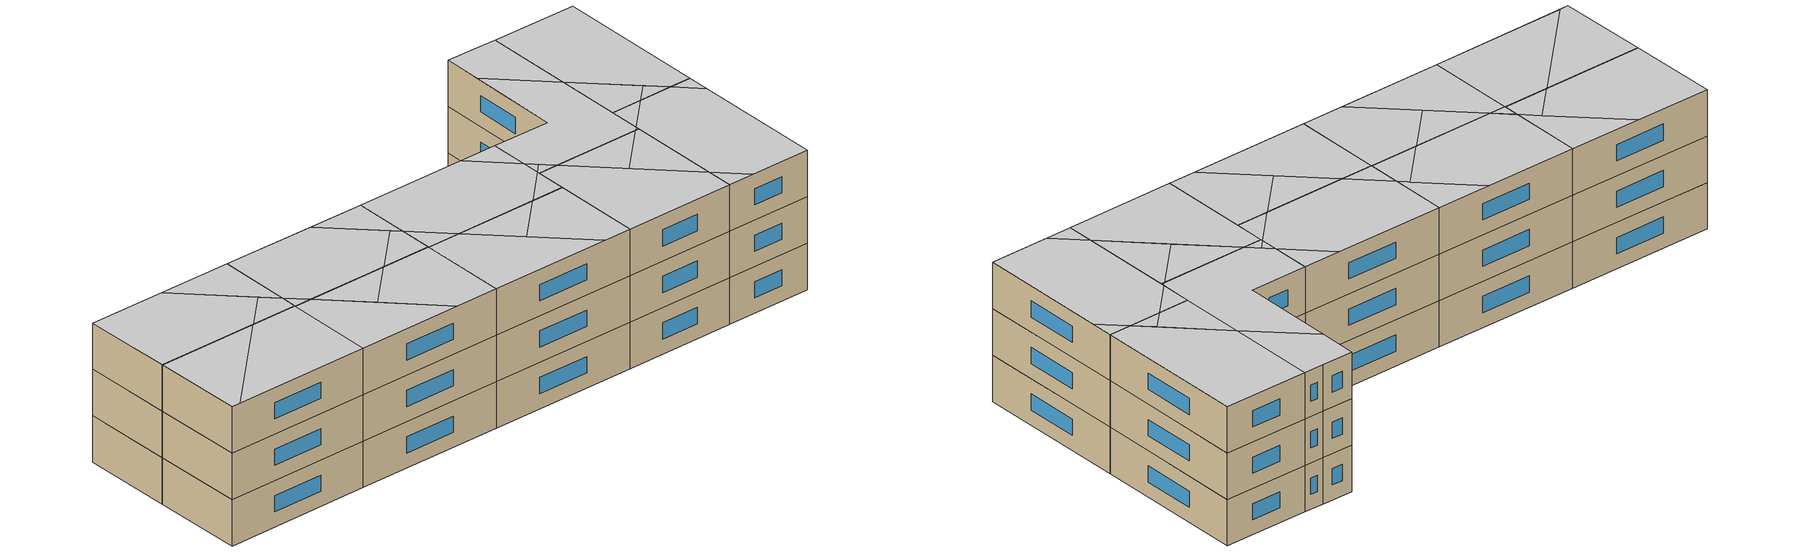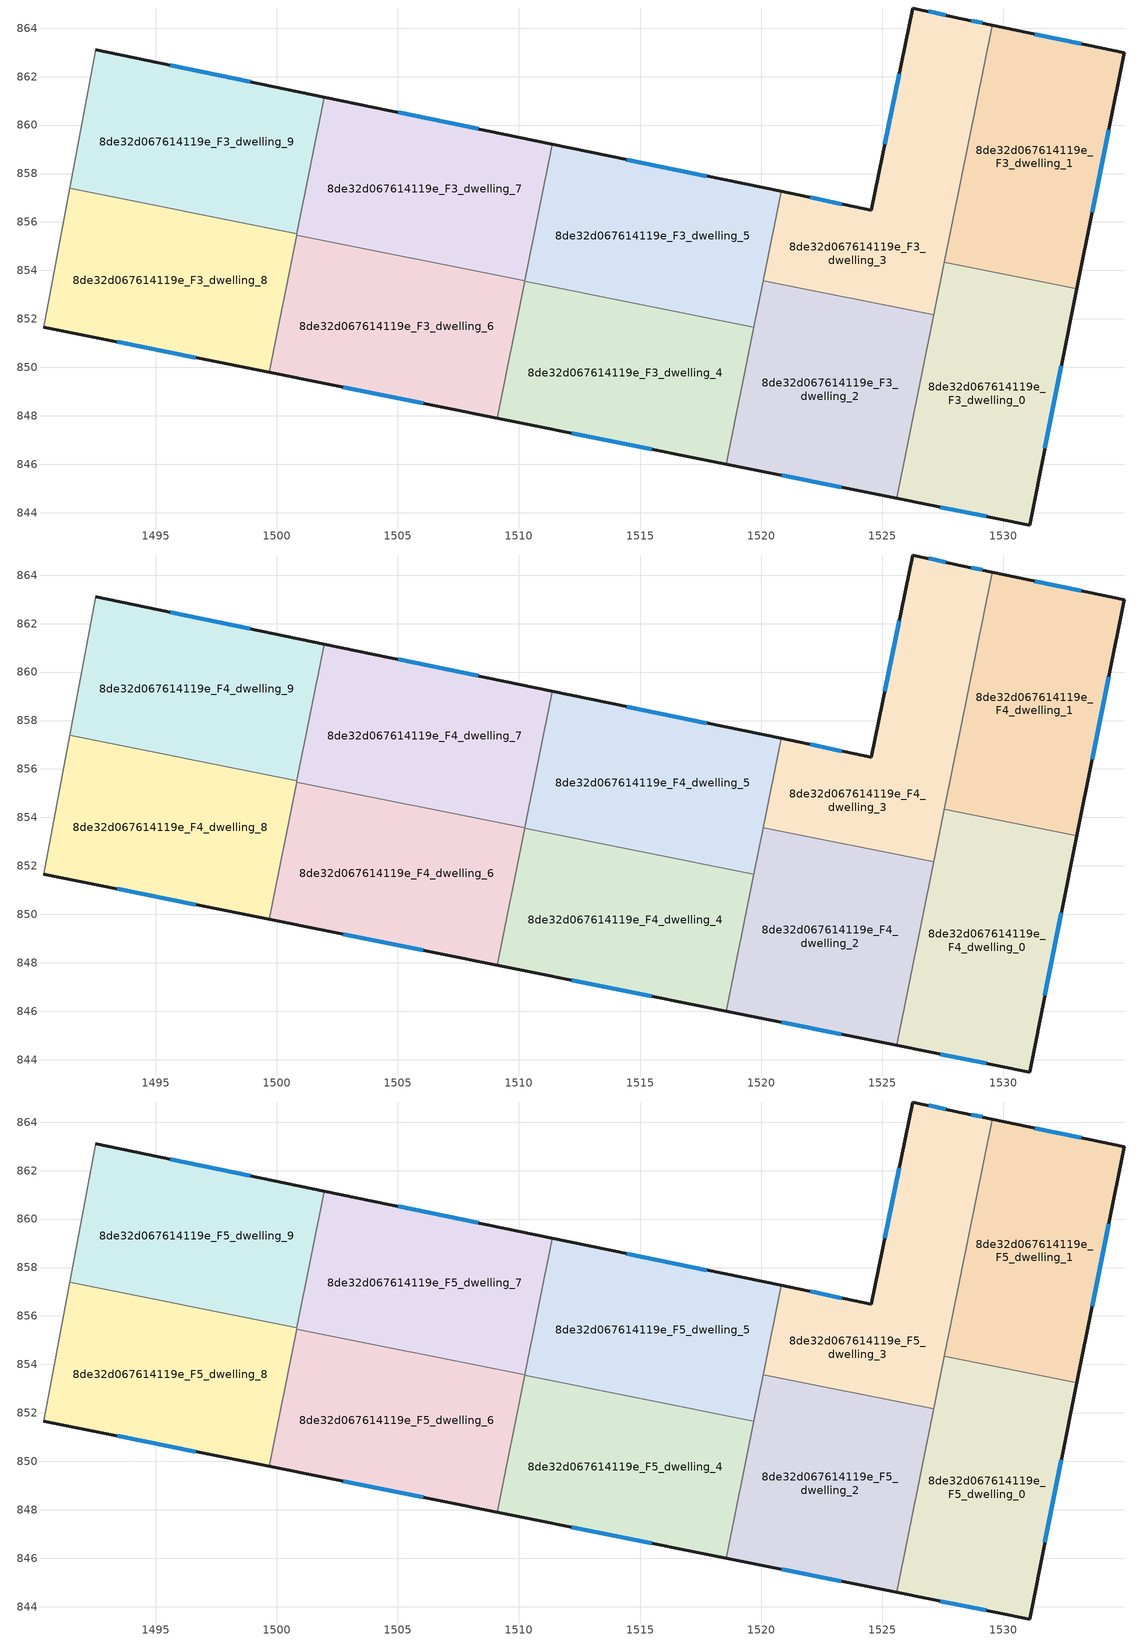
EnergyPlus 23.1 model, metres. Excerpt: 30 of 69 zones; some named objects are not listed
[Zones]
8de32d067614119e_F3_dwelling_0
 floor to 8de32d067614119e_F2_dwelling_0 (EU_floor_Construction): 1533.03,853.24 1531.07,843.49 1525.6,844.59 1527.56,854.34 z9
 wall outside (EU_wall_Construction): 1525.6,844.59 1531.07,843.49 1533.03,853.24 z9:12
 wall to 8de32d067614119e_F3_dwelling_1 (EU_wall_Construction): 1533.03,853.24 1527.56,854.34 z9:12
 wall to 8de32d067614119e_F3_dwelling_2 (EU_wall_Construction): 1527.12,852.16 1525.6,844.59 z9:12
 wall to 8de32d067614119e_F3_dwelling_3 (EU_wall_Construction): 1527.56,854.34 1527.12,852.16 z9:12
 window (EU_Window_Construction): 1531.71,846.66 1532.39,850.07 / 1527.38,844.23 1529.3,843.85 z9.98:11.02
8de32d067614119e_F3_dwelling_1
 floor to 8de32d067614119e_F2_dwelling_1 (EU_floor_Construction): 1534.97,862.98 1533.03,853.24 1527.56,854.34 1529.53,864.13 z9
 wall outside (EU_wall_Construction): 1533.03,853.24 1534.97,862.98 1529.53,864.13 z9:12
 wall to 8de32d067614119e_F3_dwelling_3 (EU_wall_Construction): 1529.53,864.13 1527.56,854.34 z9:12
 window (EU_Window_Construction): 1533.2,863.35 1531.3,863.75 / 1533.66,856.41 1534.34,859.81 z9.98:11.02
8de32d067614119e_F3_dwelling_2
 floor to 8de32d067614119e_F2_dwelling_2 (EU_floor_Construction): 1527.12,852.16 1525.6,844.59 1518.56,846.01 1520.08,853.58 z9
 wall outside (EU_wall_Construction): 1518.56,846.01 1525.6,844.59 z9:12
 wall to 8de32d067614119e_F3_dwelling_3 (EU_wall_Construction): 1527.12,852.16 1520.08,853.58 z9:12
 wall to 8de32d067614119e_F3_dwelling_4 (EU_wall_Construction): 1519.69,851.65 1518.56,846.01 z9:12
 wall to 8de32d067614119e_F3_dwelling_5 (EU_wall_Construction): 1520.08,853.58 1519.69,851.65 z9:12
 window (EU_Window_Construction): 1520.85,845.55 1523.31,845.05 z9.98:11.02
8de32d067614119e_F3_dwelling_3
 floor to 8de32d067614119e_F2_dwelling_3 (EU_floor_Construction): 1529.53,864.13 1527.12,852.16 1520.08,853.58 1520.82,857.26 1524.54,856.49 1526.26,864.83 1528.27,864.39 z9
 wall outside (EU_wall_Construction): 1529.53,864.13 1528.27,864.39 1526.26,864.83 1524.54,856.49 1520.82,857.26 z9:12
 wall to 8de32d067614119e_F3_dwelling_5 (EU_wall_Construction): 1520.82,857.26 1520.08,853.58 z9:12
 window (EU_Window_Construction): 1523.33,856.74 1522.03,857.01 / 1525.7,862.12 1525.09,859.2 / 1527.61,864.54 1526.91,864.69 / 1529.12,864.21 1528.68,864.31 z9.98:11.02
8de32d067614119e_F3_dwelling_4
 floor to 8de32d067614119e_F2_dwelling_4 (EU_floor_Construction): 1519.69,851.65 1518.56,846.01 1509.1,847.91 1510.23,853.55 z9
 wall outside (EU_wall_Construction): 1509.1,847.91 1518.56,846.01 z9:12
 wall to 8de32d067614119e_F3_dwelling_5 (EU_wall_Construction): 1519.69,851.65 1510.23,853.55 z9:12
 wall to 8de32d067614119e_F3_dwelling_6 (EU_wall_Construction): 1510.23,853.55 1509.1,847.91 z9:12
 window (EU_Window_Construction): 1512.18,847.29 1515.48,846.62 z9.98:11.02
8de32d067614119e_F3_dwelling_5
 floor to 8de32d067614119e_F2_dwelling_5 (EU_floor_Construction): 1520.82,857.26 1519.69,851.65 1510.23,853.55 1511.37,859.21 z9
 wall outside (EU_wall_Construction): 1520.82,857.26 1511.37,859.21 z9:12
 wall to 8de32d067614119e_F3_dwelling_7 (EU_wall_Construction): 1511.37,859.21 1510.24,853.57 z9:12
 wall to 8de32d067614119e_F3_dwelling_6 (EU_wall_Construction): 1510.24,853.57 1510.23,853.55 z9:12
 window (EU_Window_Construction): 1517.75,857.89 1514.44,858.58 z9.98:11.02
8de32d067614119e_F3_dwelling_6
 floor to 8de32d067614119e_F2_dwelling_6 (EU_floor_Construction): 1510.24,853.57 1509.1,847.91 1499.69,849.8 1500.83,855.46 z9
 wall outside (EU_wall_Construction): 1499.69,849.8 1509.1,847.91 z9:12
 wall to 8de32d067614119e_F3_dwelling_7 (EU_wall_Construction): 1510.24,853.57 1500.83,855.46 z9:12
 wall to 8de32d067614119e_F3_dwelling_8 (EU_wall_Construction): 1500.83,855.46 1499.69,849.8 z9:12
 window (EU_Window_Construction): 1502.75,849.18 1506.04,848.52 z9.98:11.02
8de32d067614119e_F3_dwelling_7
 floor to 8de32d067614119e_F2_dwelling_7 (EU_floor_Construction): 1511.37,859.21 1510.24,853.57 1500.83,855.46 1501.97,861.15 z9
 wall outside (EU_wall_Construction): 1511.37,859.21 1501.97,861.15 z9:12
 wall to 8de32d067614119e_F3_dwelling_9 (EU_wall_Construction): 1501.97,861.15 1500.84,855.51 z9:12
 wall to 8de32d067614119e_F3_dwelling_8 (EU_wall_Construction): 1500.84,855.51 1500.83,855.46 z9:12
 window (EU_Window_Construction): 1508.31,859.84 1505.03,860.52 z9.98:11.02
8de32d067614119e_F3_dwelling_8
 floor to 8de32d067614119e_F2_dwelling_8 (EU_floor_Construction): 1500.84,855.51 1499.69,849.8 1490.4,851.66 1491.47,857.39 z9
 wall outside (EU_wall_Construction): 1490.4,851.66 1499.69,849.8 z9:12
 wall adiabatic (EU_wall_Construction): 1491.47,857.39 1490.4,851.66 z9:12
 wall to 8de32d067614119e_F3_dwelling_9 (EU_wall_Construction): 1500.84,855.51 1491.47,857.39 z9:12
 window (EU_Window_Construction): 1493.42,851.06 1496.67,850.4 z9.98:11.02
8de32d067614119e_F3_dwelling_9
 floor to 8de32d067614119e_F2_dwelling_9 (EU_floor_Construction): 1501.97,861.15 1500.84,855.51 1491.47,857.39 1492.54,863.1 z9
 wall outside (EU_wall_Construction): 1501.97,861.15 1492.54,863.1 z9:12
 wall adiabatic (EU_wall_Construction): 1492.54,863.1 1491.47,857.39 z9:12
 window (EU_Window_Construction): 1498.9,861.79 1495.6,862.47 z9.98:11.02
8de32d067614119e_F4_dwelling_0
 floor to 8de32d067614119e_F3_dwelling_0 (EU_floor_Construction): 1533.03,853.24 1531.07,843.49 1525.6,844.59 1527.56,854.34 z12
 wall outside (EU_wall_Construction): 1525.6,844.59 1531.07,843.49 1533.03,853.24 z12:15
 wall to 8de32d067614119e_F4_dwelling_1 (EU_wall_Construction): 1533.03,853.24 1527.56,854.34 z12:15
 wall to 8de32d067614119e_F4_dwelling_2 (EU_wall_Construction): 1527.12,852.16 1525.6,844.59 z12:15
 wall to 8de32d067614119e_F4_dwelling_3 (EU_wall_Construction): 1527.56,854.34 1527.12,852.16 z12:15
 window (EU_Window_Construction): 1531.71,846.66 1532.39,850.07 / 1527.38,844.23 1529.3,843.85 z12.98:14.02
8de32d067614119e_F4_dwelling_1
 floor to 8de32d067614119e_F3_dwelling_1 (EU_floor_Construction): 1534.97,862.98 1533.03,853.24 1527.56,854.34 1529.53,864.13 z12
 wall outside (EU_wall_Construction): 1533.03,853.24 1534.97,862.98 1529.53,864.13 z12:15
 wall to 8de32d067614119e_F4_dwelling_3 (EU_wall_Construction): 1529.53,864.13 1527.56,854.34 z12:15
 window (EU_Window_Construction): 1533.2,863.35 1531.3,863.75 / 1533.66,856.41 1534.34,859.81 z12.98:14.02
8de32d067614119e_F4_dwelling_2
 floor to 8de32d067614119e_F3_dwelling_2 (EU_floor_Construction): 1527.12,852.16 1525.6,844.59 1518.56,846.01 1520.08,853.58 z12
 wall outside (EU_wall_Construction): 1518.56,846.01 1525.6,844.59 z12:15
 wall to 8de32d067614119e_F4_dwelling_3 (EU_wall_Construction): 1527.12,852.16 1520.08,853.58 z12:15
 wall to 8de32d067614119e_F4_dwelling_4 (EU_wall_Construction): 1519.69,851.65 1518.56,846.01 z12:15
 wall to 8de32d067614119e_F4_dwelling_5 (EU_wall_Construction): 1520.08,853.58 1519.69,851.65 z12:15
 window (EU_Window_Construction): 1520.85,845.55 1523.31,845.05 z12.98:14.02
8de32d067614119e_F4_dwelling_3
 floor to 8de32d067614119e_F3_dwelling_3 (EU_floor_Construction): 1529.53,864.13 1527.12,852.16 1520.08,853.58 1520.82,857.26 1524.54,856.49 1526.26,864.83 1528.27,864.39 z12
 wall outside (EU_wall_Construction): 1529.53,864.13 1528.27,864.39 1526.26,864.83 1524.54,856.49 1520.82,857.26 z12:15
 wall to 8de32d067614119e_F4_dwelling_5 (EU_wall_Construction): 1520.82,857.26 1520.08,853.58 z12:15
 window (EU_Window_Construction): 1523.33,856.74 1522.03,857.01 / 1525.7,862.12 1525.09,859.2 / 1527.61,864.54 1526.91,864.69 / 1529.12,864.21 1528.68,864.31 z12.98:14.02
8de32d067614119e_F4_dwelling_4
 floor to 8de32d067614119e_F3_dwelling_4 (EU_floor_Construction): 1519.69,851.65 1518.56,846.01 1509.1,847.91 1510.23,853.55 z12
 wall outside (EU_wall_Construction): 1509.1,847.91 1518.56,846.01 z12:15
 wall to 8de32d067614119e_F4_dwelling_5 (EU_wall_Construction): 1519.69,851.65 1510.23,853.55 z12:15
 wall to 8de32d067614119e_F4_dwelling_6 (EU_wall_Construction): 1510.23,853.55 1509.1,847.91 z12:15
 window (EU_Window_Construction): 1512.18,847.29 1515.48,846.62 z12.98:14.02
8de32d067614119e_F4_dwelling_5
 floor to 8de32d067614119e_F3_dwelling_5 (EU_floor_Construction): 1520.82,857.26 1519.69,851.65 1510.23,853.55 1511.37,859.21 z12
 wall outside (EU_wall_Construction): 1520.82,857.26 1511.37,859.21 z12:15
 wall to 8de32d067614119e_F4_dwelling_7 (EU_wall_Construction): 1511.37,859.21 1510.24,853.57 z12:15
 wall to 8de32d067614119e_F4_dwelling_6 (EU_wall_Construction): 1510.24,853.57 1510.23,853.55 z12:15
 window (EU_Window_Construction): 1517.75,857.89 1514.44,858.58 z12.98:14.02
8de32d067614119e_F4_dwelling_6
 floor to 8de32d067614119e_F3_dwelling_6 (EU_floor_Construction): 1510.24,853.57 1509.1,847.91 1499.69,849.8 1500.83,855.46 z12
 wall outside (EU_wall_Construction): 1499.69,849.8 1509.1,847.91 z12:15
 wall to 8de32d067614119e_F4_dwelling_7 (EU_wall_Construction): 1510.24,853.57 1500.83,855.46 z12:15
 wall to 8de32d067614119e_F4_dwelling_8 (EU_wall_Construction): 1500.83,855.46 1499.69,849.8 z12:15
 window (EU_Window_Construction): 1502.75,849.18 1506.04,848.52 z12.98:14.02
8de32d067614119e_F4_dwelling_7
 floor to 8de32d067614119e_F3_dwelling_7 (EU_floor_Construction): 1511.37,859.21 1510.24,853.57 1500.83,855.46 1501.97,861.15 z12
 wall outside (EU_wall_Construction): 1511.37,859.21 1501.97,861.15 z12:15
 wall to 8de32d067614119e_F4_dwelling_9 (EU_wall_Construction): 1501.97,861.15 1500.84,855.51 z12:15
 wall to 8de32d067614119e_F4_dwelling_8 (EU_wall_Construction): 1500.84,855.51 1500.83,855.46 z12:15
 window (EU_Window_Construction): 1508.31,859.84 1505.03,860.52 z12.98:14.02
8de32d067614119e_F4_dwelling_8
 floor to 8de32d067614119e_F3_dwelling_8 (EU_floor_Construction): 1500.84,855.51 1499.69,849.8 1490.4,851.66 1491.47,857.39 z12
 wall outside (EU_wall_Construction): 1490.4,851.66 1499.69,849.8 z12:15
 wall adiabatic (EU_wall_Construction): 1491.47,857.39 1490.4,851.66 z12:15
 wall to 8de32d067614119e_F4_dwelling_9 (EU_wall_Construction): 1500.84,855.51 1491.47,857.39 z12:15
 window (EU_Window_Construction): 1493.42,851.06 1496.67,850.4 z12.98:14.02
8de32d067614119e_F4_dwelling_9
 floor to 8de32d067614119e_F3_dwelling_9 (EU_floor_Construction): 1501.97,861.15 1500.84,855.51 1491.47,857.39 1492.54,863.1 z12
 wall outside (EU_wall_Construction): 1501.97,861.15 1492.54,863.1 z12:15
 wall adiabatic (EU_wall_Construction): 1492.54,863.1 1491.47,857.39 z12:15
 window (EU_Window_Construction): 1498.9,861.79 1495.6,862.47 z12.98:14.02
8de32d067614119e_F5_dwelling_0
 floor to 8de32d067614119e_F4_dwelling_0 (EU_floor_Construction): 1533.03,853.24 1531.07,843.49 1525.6,844.59 1527.56,854.34 z15
 wall outside (EU_wall_Construction): 1525.6,844.59 1531.07,843.49 1533.03,853.24 z15:18
 wall to 8de32d067614119e_F5_dwelling_1 (EU_wall_Construction): 1533.03,853.24 1527.56,854.34 z15:18
 wall to 8de32d067614119e_F5_dwelling_2 (EU_wall_Construction): 1527.12,852.16 1525.6,844.59 z15:18
 wall to 8de32d067614119e_F5_dwelling_3 (EU_wall_Construction): 1527.56,854.34 1527.12,852.16 z15:18
 window (EU_Window_Construction): 1531.71,846.66 1532.39,850.07 / 1527.38,844.23 1529.3,843.85 z15.98:17.02
 ceiling to 8de32d067614119e_F6_dwelling_7 (EU_floor_Construction): 1531.07,843.49 1532.74,851.82 1531.62,853.52 1529.55,853.94 1527.16,852.37 1525.94,846.29 1527.28,844.25 z18
 ceiling to 8de32d067614119e_F6_dwelling_8 (EU_floor_Construction): 1532.74,851.82 1533.03,853.24 1531.62,853.52 z18
 ceiling to 8de32d067614119e_F6_dwelling_6 (EU_floor_Construction): 1529.55,853.94 1527.56,854.34 1527.16,852.37 z18
 ceiling to 8de32d067614119e_F6_dwelling_5 (EU_floor_Construction): 1527.28,844.25 1525.94,846.29 1525.6,844.59 z18
8de32d067614119e_F5_dwelling_1
 floor to 8de32d067614119e_F4_dwelling_1 (EU_floor_Construction): 1534.97,862.98 1533.03,853.24 1527.56,854.34 1529.53,864.13 z15
 wall outside (EU_wall_Construction): 1533.03,853.24 1534.97,862.98 1529.53,864.13 z15:18
 wall to 8de32d067614119e_F5_dwelling_3 (EU_wall_Construction): 1529.53,864.13 1527.56,854.34 z15:18
 window (EU_Window_Construction): 1533.2,863.35 1531.3,863.75 / 1533.66,856.41 1534.34,859.81 z15.98:17.02
 ceiling to 8de32d067614119e_F6_dwelling_8 (EU_floor_Construction): 1533.03,853.24 1534.97,862.98 1529.53,864.13 1528.39,858.45 1531.62,853.52 z18
 ceiling to 8de32d067614119e_F6_dwelling_7 (EU_floor_Construction): 1531.62,853.52 1530.81,854.77 1529.55,853.94 z18
 ceiling to 8de32d067614119e_F6_dwelling_6 (EU_floor_Construction): 1530.81,854.77 1528.39,858.45 1527.56,854.34 1529.55,853.94 z18
8de32d067614119e_F5_dwelling_2
 floor to 8de32d067614119e_F4_dwelling_2 (EU_floor_Construction): 1527.12,852.16 1525.6,844.59 1518.56,846.01 1520.08,853.58 z15
 wall outside (EU_wall_Construction): 1518.56,846.01 1525.6,844.59 z15:18
 wall to 8de32d067614119e_F5_dwelling_3 (EU_wall_Construction): 1527.12,852.16 1520.08,853.58 z15:18
 wall to 8de32d067614119e_F5_dwelling_4 (EU_wall_Construction): 1519.69,851.65 1518.56,846.01 z15:18
 wall to 8de32d067614119e_F5_dwelling_5 (EU_wall_Construction): 1520.08,853.58 1519.69,851.65 z15:18
 window (EU_Window_Construction): 1520.85,845.55 1523.31,845.05 z15.98:17.02
 ceiling to 8de32d067614119e_F6_dwelling_5 (EU_floor_Construction): 1525.6,844.59 1525.94,846.29 1521.32,853.33 1520.08,853.58 1518.56,846.01 z18
 ceiling to 8de32d067614119e_F6_dwelling_7 (EU_floor_Construction): 1525.94,846.29 1527.12,852.16 1526.91,852.2 1523.52,849.97 z18
 ceiling to 8de32d067614119e_F6_dwelling_6 (EU_floor_Construction): 1526.91,852.2 1521.32,853.33 1523.52,849.97 z18
8de32d067614119e_F5_dwelling_3
 floor to 8de32d067614119e_F4_dwelling_3 (EU_floor_Construction): 1529.53,864.13 1527.12,852.16 1520.08,853.58 1520.82,857.26 1524.54,856.49 1526.26,864.83 1528.27,864.39 z15
 wall outside (EU_wall_Construction): 1529.53,864.13 1528.27,864.39 1526.26,864.83 1524.54,856.49 1520.82,857.26 z15:18
 wall to 8de32d067614119e_F5_dwelling_5 (EU_wall_Construction): 1520.82,857.26 1520.08,853.58 z15:18
 window (EU_Window_Construction): 1523.33,856.74 1522.03,857.01 / 1525.7,862.12 1525.09,859.2 / 1527.61,864.54 1526.91,864.69 / 1529.12,864.21 1528.68,864.31 z15.98:17.02
 ceiling to 8de32d067614119e_F6_dwelling_6 (EU_floor_Construction): 1527.16,852.37 1528.39,858.45 1525.76,862.44 1524.54,856.49 1520.82,857.26 1520.33,854.83 1521.32,853.33 1526.91,852.2 z18
 ceiling to 8de32d067614119e_F6_dwelling_8 (EU_floor_Construction): 1528.39,858.45 1529.53,864.13 1528.27,864.39 1526.26,864.83 1525.76,862.44 z18
 ceiling to 8de32d067614119e_F6_dwelling_7 (EU_floor_Construction): 1527.12,852.16 1527.16,852.37 1526.91,852.2 z18
 ceiling to 8de32d067614119e_F6_dwelling_4 (EU_floor_Construction): 1520.76,854.17 1520.33,854.83 1520.11,853.74 z18
 ceiling to 8de32d067614119e_F6_dwelling_5 (EU_floor_Construction): 1521.32,853.33 1520.76,854.17 1520.11,853.74 1520.08,853.58 z18
8de32d067614119e_F5_dwelling_4
 floor to 8de32d067614119e_F4_dwelling_4 (EU_floor_Construction): 1519.69,851.65 1518.56,846.01 1509.1,847.91 1510.23,853.55 z15
 wall outside (EU_wall_Construction): 1509.1,847.91 1518.56,846.01 z15:18
 wall to 8de32d067614119e_F5_dwelling_5 (EU_wall_Construction): 1519.69,851.65 1510.23,853.55 z15:18
 wall to 8de32d067614119e_F5_dwelling_6 (EU_wall_Construction): 1510.23,853.55 1509.1,847.91 z15:18
 window (EU_Window_Construction): 1512.18,847.29 1515.48,846.62 z15.98:17.02
 ceiling to 8de32d067614119e_F6_dwelling_3 (EU_floor_Construction): 1516.79,846.36 1512.35,853.12 1510.23,853.55 1509.1,847.91 z18
 ceiling to 8de32d067614119e_F6_dwelling_5 (EU_floor_Construction): 1518.56,846.01 1519.69,851.65 1517.58,852.07 1514.41,849.99 1516.79,846.36 z18
 ceiling to 8de32d067614119e_F6_dwelling_4 (EU_floor_Construction): 1517.58,852.07 1512.35,853.12 1514.41,849.99 z18
8de32d067614119e_F5_dwelling_5
 floor to 8de32d067614119e_F4_dwelling_5 (EU_floor_Construction): 1520.82,857.26 1519.69,851.65 1510.23,853.55 1511.37,859.21 z15
 wall outside (EU_wall_Construction): 1520.82,857.26 1511.37,859.21 z15:18
 wall to 8de32d067614119e_F5_dwelling_7 (EU_wall_Construction): 1511.37,859.21 1510.24,853.57 z15:18
 wall to 8de32d067614119e_F5_dwelling_6 (EU_wall_Construction): 1510.24,853.57 1510.23,853.55 z15:18
 window (EU_Window_Construction): 1517.75,857.89 1514.44,858.58 z15.98:17.02
 ceiling to 8de32d067614119e_F6_dwelling_4 (EU_floor_Construction): 1520.11,853.74 1520.33,854.83 1518.4,857.76 1511.37,859.21 1510.66,855.68 1512.34,853.12 1517.58,852.07 z18
 ceiling to 8de32d067614119e_F6_dwelling_5 (EU_floor_Construction): 1519.69,851.65 1520.11,853.74 1517.58,852.07 z18
 ceiling to 8de32d067614119e_F6_dwelling_3 (EU_floor_Construction): 1512.34,853.12 1510.66,855.68 1510.24,853.57 1510.23,853.55 z18
 ceiling adiabatic (EU_roof_Construction): 1520.33,854.83 1520.82,857.26 1511.37,859.21 1510.23,853.55 1510.24,853.57 1511.37,859.21 1518.4,857.76 z18
8de32d067614119e_F5_dwelling_6
 floor to 8de32d067614119e_F4_dwelling_6 (EU_floor_Construction): 1510.24,853.57 1509.1,847.91 1499.69,849.8 1500.83,855.46 z15
 wall outside (EU_wall_Construction): 1499.69,849.8 1509.1,847.91 z15:18
 wall to 8de32d067614119e_F5_dwelling_7 (EU_wall_Construction): 1510.24,853.57 1500.83,855.46 z15:18
 wall to 8de32d067614119e_F5_dwelling_8 (EU_wall_Construction): 1500.83,855.46 1499.69,849.8 z15:18
 window (EU_Window_Construction): 1502.75,849.18 1506.04,848.52 z15.98:17.02
 ceiling to 8de32d067614119e_F6_dwelling_3 (EU_floor_Construction): 1509.1,847.91 1510.23,853.55 1510.24,853.57 1507.08,854.21 1503.94,852.13 1506.36,848.46 z18
 ceiling to 8de32d067614119e_F6_dwelling_2 (EU_floor_Construction): 1507.08,854.21 1501.89,855.25 1503.94,852.13 z18
 ceiling to 8de32d067614119e_F6_dwelling_1 (EU_floor_Construction): 1506.36,848.46 1501.89,855.25 1500.83,855.46 1499.69,849.8 z18
8de32d067614119e_F5_dwelling_7
 floor to 8de32d067614119e_F4_dwelling_7 (EU_floor_Construction): 1511.37,859.21 1510.24,853.57 1500.83,855.46 1501.97,861.15 z15
 wall outside (EU_wall_Construction): 1511.37,859.21 1501.97,861.15 z15:18
 wall to 8de32d067614119e_F5_dwelling_9 (EU_wall_Construction): 1501.97,861.15 1500.84,855.51 z15:18
 wall to 8de32d067614119e_F5_dwelling_8 (EU_wall_Construction): 1500.84,855.51 1500.83,855.46 z15:18
 window (EU_Window_Construction): 1508.31,859.84 1505.03,860.52 z15.98:17.02
 ceiling to 8de32d067614119e_F6_dwelling_2 (EU_floor_Construction): 1510.26,856.29 1507.86,859.94 1501.97,861.15 1501.04,856.53 1501.89,855.25 1507.08,854.21 z18
 ceiling to 8de32d067614119e_F6_dwelling_1 (EU_floor_Construction): 1501.89,855.25 1501.04,856.53 1500.83,855.46 z18
 ceiling to 8de32d067614119e_F6_dwelling_4 (EU_floor_Construction): 1510.66,855.68 1511.37,859.21 1507.86,859.94 z18
 ceiling to 8de32d067614119e_F6_dwelling_3 (EU_floor_Construction): 1510.24,853.57 1510.66,855.68 1510.26,856.29 1507.08,854.21 z18
8de32d067614119e_F5_dwelling_8
 floor to 8de32d067614119e_F4_dwelling_8 (EU_floor_Construction): 1500.84,855.51 1499.69,849.8 1490.4,851.66 1491.47,857.39 z15
 wall outside (EU_wall_Construction): 1490.4,851.66 1499.69,849.8 z15:18
 wall adiabatic (EU_wall_Construction): 1491.47,857.39 1490.4,851.66 z15:18
 wall to 8de32d067614119e_F5_dwelling_9 (EU_wall_Construction): 1500.84,855.51 1491.47,857.39 z15:18
 window (EU_Window_Construction): 1493.42,851.06 1496.67,850.4 z15.98:17.02
 ceiling to 8de32d067614119e_F6_dwelling_1 (EU_floor_Construction): 1499.69,849.8 1500.84,855.51 1497.88,856.1 1490.96,851.55 z18
 ceiling to 8de32d067614119e_F6_dwelling_0 (EU_floor_Construction): 1497.88,856.1 1491.47,857.39 1490.4,851.66 1490.96,851.55 z18
8de32d067614119e_F5_dwelling_9
 floor to 8de32d067614119e_F4_dwelling_9 (EU_floor_Construction): 1501.97,861.15 1500.84,855.51 1491.47,857.39 1492.54,863.1 z15
 wall outside (EU_wall_Construction): 1501.97,861.15 1492.54,863.1 z15:18
 wall adiabatic (EU_wall_Construction): 1492.54,863.1 1491.47,857.39 z15:18
 window (EU_Window_Construction): 1498.9,861.79 1495.6,862.47 z15.98:17.02
 ceiling to 8de32d067614119e_F6_dwelling_0 (EU_floor_Construction): 1500.29,857.68 1497.38,862.1 1492.54,863.1 1491.47,857.39 1497.88,856.1 z18
 ceiling to 8de32d067614119e_F6_dwelling_1 (EU_floor_Construction): 1500.84,855.51 1501.04,856.53 1500.29,857.68 1497.88,856.1 z18
 ceiling adiabatic (EU_roof_Construction): 1501.04,856.53 1501.97,861.15 1492.54,863.1 1497.38,862.1 z18
[Building]
EU S2 Campaign: North Axis=0; Terrain=City; Solar Distribution=FullExterior
[Site:Location]
Bologna: Latitude=44.5; Longitude=11.25; Time Zone=1; Elevation=37
[SizingPeriod:WeatherFileDays]
AnnualSizingPeriod: Begin Month=1; Begin Day of Month=1; End Month=12; End Day of Month=31; Day of Week for Start Day=Monday; Use Weather File Daylight Saving Period=No; Use Weather File Rain and Snow Indicators=No
[MATERIAL]
EU_InternalMass_Material: Roughness=MediumRough; Thickness=0.1; Conductivity=1; Density=1800; Specific Heat=900; Thermal Absorptance=0.9; Solar Absorptance=0.7; Visible Absorptance=0.7
[MATERIAL:NOMASS] Roughness=MediumRough; Thermal Absorptance=0.9; Solar Absorptance=0.7; Visible Absorptance=0.7
Name | Thermal Resistance
EU_wall_NoMass | 0.905828
EU_roof_NoMass | 0.37593
EU_floor_NoMass | 0.67114
[WINDOWMATERIAL:SIMPLEGLAZINGSYSTEM]
EU_Window_SimpleGlazing: UFactor=4.52486; Solar Heat Gain Coefficient=0.85; Visible Transmittance=0.85
[CONSTRUCTION]
EU_wall_Construction: EU_wall_NoMass
EU_roof_Construction: EU_roof_NoMass
EU_floor_Construction: EU_floor_NoMass
EU_Window_Construction: EU_Window_SimpleGlazing
EU_InternalMass_Construction: EU_InternalMass_Material
[ZONE] Type=1; Multiplier=1; Ceiling Height=autocalculate; Floor Area=autocalculate; Part of Total Floor Area=Yes
Name | Volume
8de32d067614119e_F3_dwelling_0; 8de32d067614119e_F4_dwelling_0; 8de32d067614119e_F5_dwelling_0 | 166.42
8de32d067614119e_F3_dwelling_1; 8de32d067614119e_F4_dwelling_1; 8de32d067614119e_F5_dwelling_1 | 166.427
8de32d067614119e_F3_dwelling_2; 8de32d067614119e_F4_dwelling_2; 8de32d067614119e_F5_dwelling_2 | 166.444
8de32d067614119e_F3_dwelling_3; 8de32d067614119e_F4_dwelling_3; 8de32d067614119e_F5_dwelling_3 | 166.434
8de32d067614119e_F3_dwelling_4; 8de32d067614119e_F4_dwelling_4; 8de32d067614119e_F5_dwelling_4 | 166.46
8de32d067614119e_F3_dwelling_5; 8de32d067614119e_F4_dwelling_5; 8de32d067614119e_F5_dwelling_5 | 166.443
8de32d067614119e_F3_dwelling_6; 8de32d067614119e_F4_dwelling_6; 8de32d067614119e_F5_dwelling_6 | 166.455
8de32d067614119e_F3_dwelling_7; 8de32d067614119e_F4_dwelling_7; 8de32d067614119e_F5_dwelling_7 | 166.442
8de32d067614119e_F3_dwelling_8; 8de32d067614119e_F4_dwelling_8; 8de32d067614119e_F5_dwelling_8 | 166.433
8de32d067614119e_F3_dwelling_9; 8de32d067614119e_F4_dwelling_9; 8de32d067614119e_F5_dwelling_9 | 166.438
[INTERNALMASS] Construction=EU_InternalMass_Construction
Name | Zone or ZoneList | Surface Area
8de32d067614119e_F3_dwelling_0_EU_InternalMass | 8de32d067614119e_F3_dwelling_0 | 55.4737
8de32d067614119e_F3_dwelling_1_EU_InternalMass | 8de32d067614119e_F3_dwelling_1 | 55.4759
8de32d067614119e_F3_dwelling_2_EU_InternalMass | 8de32d067614119e_F3_dwelling_2 | 55.484
8de32d067614119e_F3_dwelling_3_EU_InternalMass | 8de32d067614119e_F3_dwelling_3 | 55.4775
8de32d067614119e_F3_dwelling_4_EU_InternalMass | 8de32d067614119e_F3_dwelling_4 | 55.4868
8de32d067614119e_F3_dwelling_5_EU_InternalMass | 8de32d067614119e_F3_dwelling_5 | 55.4805
8de32d067614119e_F3_dwelling_6_EU_InternalMass | 8de32d067614119e_F3_dwelling_6 | 55.4849
8de32d067614119e_F3_dwelling_7_EU_InternalMass | 8de32d067614119e_F3_dwelling_7 | 55.4805
8de32d067614119e_F3_dwelling_8_EU_InternalMass | 8de32d067614119e_F3_dwelling_8 | 55.4773
8de32d067614119e_F3_dwelling_9_EU_InternalMass | 8de32d067614119e_F3_dwelling_9 | 55.4794
8de32d067614119e_F4_dwelling_0_EU_InternalMass | 8de32d067614119e_F4_dwelling_0 | 55.4737
8de32d067614119e_F4_dwelling_1_EU_InternalMass | 8de32d067614119e_F4_dwelling_1 | 55.4759
8de32d067614119e_F4_dwelling_2_EU_InternalMass | 8de32d067614119e_F4_dwelling_2 | 55.484
8de32d067614119e_F4_dwelling_3_EU_InternalMass | 8de32d067614119e_F4_dwelling_3 | 55.4775
8de32d067614119e_F4_dwelling_4_EU_InternalMass | 8de32d067614119e_F4_dwelling_4 | 55.4868
8de32d067614119e_F4_dwelling_5_EU_InternalMass | 8de32d067614119e_F4_dwelling_5 | 55.4805
8de32d067614119e_F4_dwelling_6_EU_InternalMass | 8de32d067614119e_F4_dwelling_6 | 55.4849
8de32d067614119e_F4_dwelling_7_EU_InternalMass | 8de32d067614119e_F4_dwelling_7 | 55.4805
8de32d067614119e_F4_dwelling_8_EU_InternalMass | 8de32d067614119e_F4_dwelling_8 | 55.4773
8de32d067614119e_F4_dwelling_9_EU_InternalMass | 8de32d067614119e_F4_dwelling_9 | 55.4794
8de32d067614119e_F5_dwelling_0_EU_InternalMass | 8de32d067614119e_F5_dwelling_0 | 55.4737
8de32d067614119e_F5_dwelling_1_EU_InternalMass | 8de32d067614119e_F5_dwelling_1 | 55.4759
8de32d067614119e_F5_dwelling_2_EU_InternalMass | 8de32d067614119e_F5_dwelling_2 | 55.484
8de32d067614119e_F5_dwelling_3_EU_InternalMass | 8de32d067614119e_F5_dwelling_3 | 55.4775
8de32d067614119e_F5_dwelling_4_EU_InternalMass | 8de32d067614119e_F5_dwelling_4 | 55.4868
8de32d067614119e_F5_dwelling_5_EU_InternalMass | 8de32d067614119e_F5_dwelling_5 | 55.4805
8de32d067614119e_F5_dwelling_6_EU_InternalMass | 8de32d067614119e_F5_dwelling_6 | 55.4849
8de32d067614119e_F5_dwelling_7_EU_InternalMass | 8de32d067614119e_F5_dwelling_7 | 55.4805
8de32d067614119e_F5_dwelling_8_EU_InternalMass | 8de32d067614119e_F5_dwelling_8 | 55.4773
8de32d067614119e_F5_dwelling_9_EU_InternalMass | 8de32d067614119e_F5_dwelling_9 | 55.4794
[OTHEREQUIPMENT] Fuel Type=Electricity; Design Level Calculation Method=Watts/Area; Power per Zone Floor Area=1; Fraction Latent=0; Fraction Radiant=0; Fraction Lost=0; Carbon Dioxide Generation Rate=0; EndUse Subcategory=EU_Step8_InternalGains
Name | Zone or ZoneList or Space or SpaceList | Schedule
EU_Step8_InternalGain_8de32d067614119e_F3_dwelling_0_f000 | 8de32d067614119e_F3_dwelling_0 | EU_Step8_GainSchedule_8de32d067614119e_F3_dwelling_0_f000
EU_Step8_InternalGain_8de32d067614119e_F3_dwelling_1_f000 | 8de32d067614119e_F3_dwelling_1 | EU_Step8_GainSchedule_8de32d067614119e_F3_dwelling_1_f000
EU_Step8_InternalGain_8de32d067614119e_F3_dwelling_2_f000 | 8de32d067614119e_F3_dwelling_2 | EU_Step8_GainSchedule_8de32d067614119e_F3_dwelling_2_f000
EU_Step8_InternalGain_8de32d067614119e_F3_dwelling_3_f000 | 8de32d067614119e_F3_dwelling_3 | EU_Step8_GainSchedule_8de32d067614119e_F3_dwelling_3_f000
EU_Step8_InternalGain_8de32d067614119e_F3_dwelling_4_f000 | 8de32d067614119e_F3_dwelling_4 | EU_Step8_GainSchedule_8de32d067614119e_F3_dwelling_4_f000
EU_Step8_InternalGain_8de32d067614119e_F3_dwelling_5_f000 | 8de32d067614119e_F3_dwelling_5 | EU_Step8_GainSchedule_8de32d067614119e_F3_dwelling_5_f000
EU_Step8_InternalGain_8de32d067614119e_F3_dwelling_6_f000 | 8de32d067614119e_F3_dwelling_6 | EU_Step8_GainSchedule_8de32d067614119e_F3_dwelling_6_f000
EU_Step8_InternalGain_8de32d067614119e_F3_dwelling_7_f000 | 8de32d067614119e_F3_dwelling_7 | EU_Step8_GainSchedule_8de32d067614119e_F3_dwelling_7_f000
EU_Step8_InternalGain_8de32d067614119e_F3_dwelling_8_f000 | 8de32d067614119e_F3_dwelling_8 | EU_Step8_GainSchedule_8de32d067614119e_F3_dwelling_8_f000
EU_Step8_InternalGain_8de32d067614119e_F3_dwelling_9_f000 | 8de32d067614119e_F3_dwelling_9 | EU_Step8_GainSchedule_8de32d067614119e_F3_dwelling_9_f000
EU_Step8_InternalGain_8de32d067614119e_F4_dwelling_0_f000 | 8de32d067614119e_F4_dwelling_0 | EU_Step8_GainSchedule_8de32d067614119e_F4_dwelling_0_f000
EU_Step8_InternalGain_8de32d067614119e_F4_dwelling_1_f000 | 8de32d067614119e_F4_dwelling_1 | EU_Step8_GainSchedule_8de32d067614119e_F4_dwelling_1_f000
EU_Step8_InternalGain_8de32d067614119e_F4_dwelling_2_f000 | 8de32d067614119e_F4_dwelling_2 | EU_Step8_GainSchedule_8de32d067614119e_F4_dwelling_2_f000
EU_Step8_InternalGain_8de32d067614119e_F4_dwelling_3_f000 | 8de32d067614119e_F4_dwelling_3 | EU_Step8_GainSchedule_8de32d067614119e_F4_dwelling_3_f000
EU_Step8_InternalGain_8de32d067614119e_F4_dwelling_4_f000 | 8de32d067614119e_F4_dwelling_4 | EU_Step8_GainSchedule_8de32d067614119e_F4_dwelling_4_f000
EU_Step8_InternalGain_8de32d067614119e_F4_dwelling_5_f000 | 8de32d067614119e_F4_dwelling_5 | EU_Step8_GainSchedule_8de32d067614119e_F4_dwelling_5_f000
EU_Step8_InternalGain_8de32d067614119e_F4_dwelling_6_f000 | 8de32d067614119e_F4_dwelling_6 | EU_Step8_GainSchedule_8de32d067614119e_F4_dwelling_6_f000
EU_Step8_InternalGain_8de32d067614119e_F4_dwelling_7_f000 | 8de32d067614119e_F4_dwelling_7 | EU_Step8_GainSchedule_8de32d067614119e_F4_dwelling_7_f000
EU_Step8_InternalGain_8de32d067614119e_F4_dwelling_8_f000 | 8de32d067614119e_F4_dwelling_8 | EU_Step8_GainSchedule_8de32d067614119e_F4_dwelling_8_f000
EU_Step8_InternalGain_8de32d067614119e_F4_dwelling_9_f000 | 8de32d067614119e_F4_dwelling_9 | EU_Step8_GainSchedule_8de32d067614119e_F4_dwelling_9_f000
EU_Step8_InternalGain_8de32d067614119e_F5_dwelling_0_f000 | 8de32d067614119e_F5_dwelling_0 | EU_Step8_GainSchedule_8de32d067614119e_F5_dwelling_0_f000
EU_Step8_InternalGain_8de32d067614119e_F5_dwelling_1_f000 | 8de32d067614119e_F5_dwelling_1 | EU_Step8_GainSchedule_8de32d067614119e_F5_dwelling_1_f000
EU_Step8_InternalGain_8de32d067614119e_F5_dwelling_2_f000 | 8de32d067614119e_F5_dwelling_2 | EU_Step8_GainSchedule_8de32d067614119e_F5_dwelling_2_f000
EU_Step8_InternalGain_8de32d067614119e_F5_dwelling_3_f000 | 8de32d067614119e_F5_dwelling_3 | EU_Step8_GainSchedule_8de32d067614119e_F5_dwelling_3_f000
EU_Step8_InternalGain_8de32d067614119e_F5_dwelling_4_f000 | 8de32d067614119e_F5_dwelling_4 | EU_Step8_GainSchedule_8de32d067614119e_F5_dwelling_4_f000
EU_Step8_InternalGain_8de32d067614119e_F5_dwelling_5_f000 | 8de32d067614119e_F5_dwelling_5 | EU_Step8_GainSchedule_8de32d067614119e_F5_dwelling_5_f000
EU_Step8_InternalGain_8de32d067614119e_F5_dwelling_6_f000 | 8de32d067614119e_F5_dwelling_6 | EU_Step8_GainSchedule_8de32d067614119e_F5_dwelling_6_f000
EU_Step8_InternalGain_8de32d067614119e_F5_dwelling_7_f000 | 8de32d067614119e_F5_dwelling_7 | EU_Step8_GainSchedule_8de32d067614119e_F5_dwelling_7_f000
EU_Step8_InternalGain_8de32d067614119e_F5_dwelling_8_f000 | 8de32d067614119e_F5_dwelling_8 | EU_Step8_GainSchedule_8de32d067614119e_F5_dwelling_8_f000
EU_Step8_InternalGain_8de32d067614119e_F5_dwelling_9_f000 | 8de32d067614119e_F5_dwelling_9 | EU_Step8_GainSchedule_8de32d067614119e_F5_dwelling_9_f000
[ZONEVENTILATION:DESIGNFLOWRATE] Schedule=EU_AlwaysOn; Design Flow Rate Calculation Method=AirChanges/Hour; Air Changes per Hour=0.73129; Ventilation Type=Natural; Fan Pressure Rise=0; Fan Total Efficiency=1; Constant Term Coefficient=1; Temperature Term Coefficient=0; Velocity Term Coefficient=0; Velocity Squared Term Coefficient=0; Minimum Indoor Temperature=-100; Maximum Indoor Temperature=100; Delta Temperature=-100; Minimum Outdoor Temperature=-100; Maximum Outdoor Temperature=100; Maximum Wind Speed=40
Name | Zone or ZoneList or Space or SpaceList
EU_ConstantAir_8de32d067614119e_F3_dwelling_0 | 8de32d067614119e_F3_dwelling_0
EU_ConstantAir_8de32d067614119e_F3_dwelling_1 | 8de32d067614119e_F3_dwelling_1
EU_ConstantAir_8de32d067614119e_F3_dwelling_2 | 8de32d067614119e_F3_dwelling_2
EU_ConstantAir_8de32d067614119e_F3_dwelling_3 | 8de32d067614119e_F3_dwelling_3
EU_ConstantAir_8de32d067614119e_F3_dwelling_4 | 8de32d067614119e_F3_dwelling_4
EU_ConstantAir_8de32d067614119e_F3_dwelling_5 | 8de32d067614119e_F3_dwelling_5
EU_ConstantAir_8de32d067614119e_F3_dwelling_6 | 8de32d067614119e_F3_dwelling_6
EU_ConstantAir_8de32d067614119e_F3_dwelling_7 | 8de32d067614119e_F3_dwelling_7
EU_ConstantAir_8de32d067614119e_F3_dwelling_8 | 8de32d067614119e_F3_dwelling_8
EU_ConstantAir_8de32d067614119e_F3_dwelling_9 | 8de32d067614119e_F3_dwelling_9
EU_ConstantAir_8de32d067614119e_F4_dwelling_0 | 8de32d067614119e_F4_dwelling_0
EU_ConstantAir_8de32d067614119e_F4_dwelling_1 | 8de32d067614119e_F4_dwelling_1
EU_ConstantAir_8de32d067614119e_F4_dwelling_2 | 8de32d067614119e_F4_dwelling_2
EU_ConstantAir_8de32d067614119e_F4_dwelling_3 | 8de32d067614119e_F4_dwelling_3
EU_ConstantAir_8de32d067614119e_F4_dwelling_4 | 8de32d067614119e_F4_dwelling_4
EU_ConstantAir_8de32d067614119e_F4_dwelling_5 | 8de32d067614119e_F4_dwelling_5
EU_ConstantAir_8de32d067614119e_F4_dwelling_6 | 8de32d067614119e_F4_dwelling_6
EU_ConstantAir_8de32d067614119e_F4_dwelling_7 | 8de32d067614119e_F4_dwelling_7
EU_ConstantAir_8de32d067614119e_F4_dwelling_8 | 8de32d067614119e_F4_dwelling_8
EU_ConstantAir_8de32d067614119e_F4_dwelling_9 | 8de32d067614119e_F4_dwelling_9
EU_ConstantAir_8de32d067614119e_F5_dwelling_0 | 8de32d067614119e_F5_dwelling_0
EU_ConstantAir_8de32d067614119e_F5_dwelling_1 | 8de32d067614119e_F5_dwelling_1
EU_ConstantAir_8de32d067614119e_F5_dwelling_2 | 8de32d067614119e_F5_dwelling_2
EU_ConstantAir_8de32d067614119e_F5_dwelling_3 | 8de32d067614119e_F5_dwelling_3
EU_ConstantAir_8de32d067614119e_F5_dwelling_4 | 8de32d067614119e_F5_dwelling_4
EU_ConstantAir_8de32d067614119e_F5_dwelling_5 | 8de32d067614119e_F5_dwelling_5
EU_ConstantAir_8de32d067614119e_F5_dwelling_6 | 8de32d067614119e_F5_dwelling_6
EU_ConstantAir_8de32d067614119e_F5_dwelling_7 | 8de32d067614119e_F5_dwelling_7
EU_ConstantAir_8de32d067614119e_F5_dwelling_8 | 8de32d067614119e_F5_dwelling_8
EU_ConstantAir_8de32d067614119e_F5_dwelling_9 | 8de32d067614119e_F5_dwelling_9
[HVACTEMPLATE:ZONE:IDEALLOADSAIRSYSTEM] System Availability Schedule=EU_AlwaysOn; Maximum Heating Supply Air Temperature=50; Minimum Cooling Supply Air Temperature=13; Maximum Heating Supply Air Humidity Ratio=0.0156; Minimum Cooling Supply Air Humidity Ratio=0.0077; Heating Limit=NoLimit; Cooling Limit=NoLimit; Heating Availability Schedule=EU_AlwaysOn; Cooling Availability Schedule=EU_CoolingOff; Dehumidification Control Type=ConstantSensibleHeatRatio; Cooling Sensible Heat Ratio=0.7; Dehumidification Setpoint=60; Humidification Control Type=None; Humidification Setpoint=30; Outdoor Air Method=None; Outdoor Air Flow Rate per Person=0.00944; Outdoor Air Flow Rate per Zone Floor Area=0; Outdoor Air Flow Rate per Zone=0; Demand Controlled Ventilation Type=None; Outdoor Air Economizer Type=NoEconomizer; Heat Recovery Type=None; Sensible Heat Recovery Effectiveness=0.7; Latent Heat Recovery Effectiveness=0.65
Name | Template Thermostat
8de32d067614119e_F3_dwelling_0 | EU_HeatOnly_8de32d067614119e_F3_dwelling_0
8de32d067614119e_F3_dwelling_1 | EU_HeatOnly_8de32d067614119e_F3_dwelling_1
8de32d067614119e_F3_dwelling_2 | EU_HeatOnly_8de32d067614119e_F3_dwelling_2
8de32d067614119e_F3_dwelling_3 | EU_HeatOnly_8de32d067614119e_F3_dwelling_3
8de32d067614119e_F3_dwelling_4 | EU_HeatOnly_8de32d067614119e_F3_dwelling_4
8de32d067614119e_F3_dwelling_5 | EU_HeatOnly_8de32d067614119e_F3_dwelling_5
8de32d067614119e_F3_dwelling_6 | EU_HeatOnly_8de32d067614119e_F3_dwelling_6
8de32d067614119e_F3_dwelling_7 | EU_HeatOnly_8de32d067614119e_F3_dwelling_7
8de32d067614119e_F3_dwelling_8 | EU_HeatOnly_8de32d067614119e_F3_dwelling_8
8de32d067614119e_F3_dwelling_9 | EU_HeatOnly_8de32d067614119e_F3_dwelling_9
8de32d067614119e_F4_dwelling_0 | EU_HeatOnly_8de32d067614119e_F4_dwelling_0
8de32d067614119e_F4_dwelling_1 | EU_HeatOnly_8de32d067614119e_F4_dwelling_1
8de32d067614119e_F4_dwelling_2 | EU_HeatOnly_8de32d067614119e_F4_dwelling_2
8de32d067614119e_F4_dwelling_3 | EU_HeatOnly_8de32d067614119e_F4_dwelling_3
8de32d067614119e_F4_dwelling_4 | EU_HeatOnly_8de32d067614119e_F4_dwelling_4
8de32d067614119e_F4_dwelling_5 | EU_HeatOnly_8de32d067614119e_F4_dwelling_5
8de32d067614119e_F4_dwelling_6 | EU_HeatOnly_8de32d067614119e_F4_dwelling_6
8de32d067614119e_F4_dwelling_7 | EU_HeatOnly_8de32d067614119e_F4_dwelling_7
8de32d067614119e_F4_dwelling_8 | EU_HeatOnly_8de32d067614119e_F4_dwelling_8
8de32d067614119e_F4_dwelling_9 | EU_HeatOnly_8de32d067614119e_F4_dwelling_9
8de32d067614119e_F5_dwelling_0 | EU_HeatOnly_8de32d067614119e_F5_dwelling_0
8de32d067614119e_F5_dwelling_1 | EU_HeatOnly_8de32d067614119e_F5_dwelling_1
8de32d067614119e_F5_dwelling_2 | EU_HeatOnly_8de32d067614119e_F5_dwelling_2
8de32d067614119e_F5_dwelling_3 | EU_HeatOnly_8de32d067614119e_F5_dwelling_3
8de32d067614119e_F5_dwelling_4 | EU_HeatOnly_8de32d067614119e_F5_dwelling_4
8de32d067614119e_F5_dwelling_5 | EU_HeatOnly_8de32d067614119e_F5_dwelling_5
8de32d067614119e_F5_dwelling_6 | EU_HeatOnly_8de32d067614119e_F5_dwelling_6
8de32d067614119e_F5_dwelling_7 | EU_HeatOnly_8de32d067614119e_F5_dwelling_7
8de32d067614119e_F5_dwelling_8 | EU_HeatOnly_8de32d067614119e_F5_dwelling_8
8de32d067614119e_F5_dwelling_9 | EU_HeatOnly_8de32d067614119e_F5_dwelling_9
[SIZING:ZONE] Zone Cooling Design Supply Air Temperature Input Method=SupplyAirTemperature; Zone Cooling Design Supply Air Temperature=13; Zone Heating Design Supply Air Temperature Input Method=SupplyAirTemperature; Zone Heating Design Supply Air Temperature=50; Zone Cooling Design Supply Air Humidity Ratio=0.008; Zone Heating Design Supply Air Humidity Ratio=0.008; Cooling Design Air Flow Method=DesignDay; Cooling Design Air Flow Rate=0; Cooling Minimum Air Flow per Zone Floor Area=0.000762; Cooling Minimum Air Flow=0; Cooling Minimum Air Flow Fraction=0.2; Heating Design Air Flow Method=DesignDay; Heating Design Air Flow Rate=0; Heating Maximum Air Flow per Zone Floor Area=0.002032; Heating Maximum Air Flow=0.141576; Heating Maximum Air Flow Fraction=0.3; Account for Dedicated Outdoor Air System=No; Dedicated Outdoor Air System Control Strategy=NeutralSupplyAir; Dedicated Outdoor Air Low Setpoint Temperature for Design=autosize; Dedicated Outdoor Air High Setpoint Temperature for Design=autosize; Zone Load Sizing Method=Sensible Load Only No Latent Load; Zone Latent Cooling Design Supply Air Humidity Ratio Input Method=HumidityRatioDifference; Zone Cooling Design Supply Air Humidity Ratio Difference=0.005; Zone Latent Heating Design Supply Air Humidity Ratio Input Method=HumidityRatioDifference; Zone Humidification Design Supply Air Humidity Ratio Difference=0.005
8de32d067614119e_F3_dwelling_0; 8de32d067614119e_F3_dwelling_1; 8de32d067614119e_F3_dwelling_2; 8de32d067614119e_F3_dwelling_3; 8de32d067614119e_F3_dwelling_4; 8de32d067614119e_F3_dwelling_5; 8de32d067614119e_F3_dwelling_6; 8de32d067614119e_F3_dwelling_7; 8de32d067614119e_F3_dwelling_8; 8de32d067614119e_F3_dwelling_9; 8de32d067614119e_F4_dwelling_0; 8de32d067614119e_F4_dwelling_1; 8de32d067614119e_F4_dwelling_2; 8de32d067614119e_F4_dwelling_3; 8de32d067614119e_F4_dwelling_4; 8de32d067614119e_F4_dwelling_5; 8de32d067614119e_F4_dwelling_6; 8de32d067614119e_F4_dwelling_7; 8de32d067614119e_F4_dwelling_8; 8de32d067614119e_F4_dwelling_9; 8de32d067614119e_F5_dwelling_0; 8de32d067614119e_F5_dwelling_1; 8de32d067614119e_F5_dwelling_2; 8de32d067614119e_F5_dwelling_3; 8de32d067614119e_F5_dwelling_4; 8de32d067614119e_F5_dwelling_5; 8de32d067614119e_F5_dwelling_6; 8de32d067614119e_F5_dwelling_7; 8de32d067614119e_F5_dwelling_8; 8de32d067614119e_F5_dwelling_9
[SCHEDULE:CONSTANT]
Name | Hourly Value
EU_AlwaysOn | 1
EU_CoolingOff | 0
[SCHEDULE:FILE] Column Number=1; Rows to Skip at Top=0; Number of Hours of Data=8760; Column Separator=Comma; Interpolate to Timestep=No; Minutes per Item=60; Adjust Schedule for Daylight Savings=Yes
Name | File
EU_Step8_GainSchedule_8de32d067614119e_F3_dwelling_0_f000 | ../../schedules/8de32d067614119e/8de32d067614119e_F3_dwelling_0_f000_gain.csv
EU_Step8_GainSchedule_8de32d067614119e_F3_dwelling_1_f000 | ../../schedules/8de32d067614119e/8de32d067614119e_F3_dwelling_1_f000_gain.csv
EU_Step8_GainSchedule_8de32d067614119e_F3_dwelling_2_f000 | ../../schedules/8de32d067614119e/8de32d067614119e_F3_dwelling_2_f000_gain.csv
EU_Step8_GainSchedule_8de32d067614119e_F3_dwelling_3_f000 | ../../schedules/8de32d067614119e/8de32d067614119e_F3_dwelling_3_f000_gain.csv
EU_Step8_GainSchedule_8de32d067614119e_F3_dwelling_4_f000 | ../../schedules/8de32d067614119e/8de32d067614119e_F3_dwelling_4_f000_gain.csv
EU_Step8_GainSchedule_8de32d067614119e_F3_dwelling_5_f000 | ../../schedules/8de32d067614119e/8de32d067614119e_F3_dwelling_5_f000_gain.csv
EU_Step8_GainSchedule_8de32d067614119e_F3_dwelling_6_f000 | ../../schedules/8de32d067614119e/8de32d067614119e_F3_dwelling_6_f000_gain.csv
EU_Step8_GainSchedule_8de32d067614119e_F3_dwelling_7_f000 | ../../schedules/8de32d067614119e/8de32d067614119e_F3_dwelling_7_f000_gain.csv
EU_Step8_GainSchedule_8de32d067614119e_F3_dwelling_8_f000 | ../../schedules/8de32d067614119e/8de32d067614119e_F3_dwelling_8_f000_gain.csv
EU_Step8_GainSchedule_8de32d067614119e_F3_dwelling_9_f000 | ../../schedules/8de32d067614119e/8de32d067614119e_F3_dwelling_9_f000_gain.csv
EU_Step8_GainSchedule_8de32d067614119e_F4_dwelling_0_f000 | ../../schedules/8de32d067614119e/8de32d067614119e_F4_dwelling_0_f000_gain.csv
EU_Step8_GainSchedule_8de32d067614119e_F4_dwelling_1_f000 | ../../schedules/8de32d067614119e/8de32d067614119e_F4_dwelling_1_f000_gain.csv
EU_Step8_GainSchedule_8de32d067614119e_F4_dwelling_2_f000 | ../../schedules/8de32d067614119e/8de32d067614119e_F4_dwelling_2_f000_gain.csv
EU_Step8_GainSchedule_8de32d067614119e_F4_dwelling_3_f000 | ../../schedules/8de32d067614119e/8de32d067614119e_F4_dwelling_3_f000_gain.csv
EU_Step8_GainSchedule_8de32d067614119e_F4_dwelling_4_f000 | ../../schedules/8de32d067614119e/8de32d067614119e_F4_dwelling_4_f000_gain.csv
EU_Step8_GainSchedule_8de32d067614119e_F4_dwelling_5_f000 | ../../schedules/8de32d067614119e/8de32d067614119e_F4_dwelling_5_f000_gain.csv
EU_Step8_GainSchedule_8de32d067614119e_F4_dwelling_6_f000 | ../../schedules/8de32d067614119e/8de32d067614119e_F4_dwelling_6_f000_gain.csv
EU_Step8_GainSchedule_8de32d067614119e_F4_dwelling_7_f000 | ../../schedules/8de32d067614119e/8de32d067614119e_F4_dwelling_7_f000_gain.csv
EU_Step8_GainSchedule_8de32d067614119e_F4_dwelling_8_f000 | ../../schedules/8de32d067614119e/8de32d067614119e_F4_dwelling_8_f000_gain.csv
EU_Step8_GainSchedule_8de32d067614119e_F4_dwelling_9_f000 | ../../schedules/8de32d067614119e/8de32d067614119e_F4_dwelling_9_f000_gain.csv
EU_Step8_GainSchedule_8de32d067614119e_F5_dwelling_0_f000 | ../../schedules/8de32d067614119e/8de32d067614119e_F5_dwelling_0_f000_gain.csv
EU_Step8_GainSchedule_8de32d067614119e_F5_dwelling_1_f000 | ../../schedules/8de32d067614119e/8de32d067614119e_F5_dwelling_1_f000_gain.csv
EU_Step8_GainSchedule_8de32d067614119e_F5_dwelling_2_f000 | ../../schedules/8de32d067614119e/8de32d067614119e_F5_dwelling_2_f000_gain.csv
EU_Step8_GainSchedule_8de32d067614119e_F5_dwelling_3_f000 | ../../schedules/8de32d067614119e/8de32d067614119e_F5_dwelling_3_f000_gain.csv
EU_Step8_GainSchedule_8de32d067614119e_F5_dwelling_4_f000 | ../../schedules/8de32d067614119e/8de32d067614119e_F5_dwelling_4_f000_gain.csv
EU_Step8_GainSchedule_8de32d067614119e_F5_dwelling_5_f000 | ../../schedules/8de32d067614119e/8de32d067614119e_F5_dwelling_5_f000_gain.csv
EU_Step8_GainSchedule_8de32d067614119e_F5_dwelling_6_f000 | ../../schedules/8de32d067614119e/8de32d067614119e_F5_dwelling_6_f000_gain.csv
EU_Step8_GainSchedule_8de32d067614119e_F5_dwelling_7_f000 | ../../schedules/8de32d067614119e/8de32d067614119e_F5_dwelling_7_f000_gain.csv
EU_Step8_GainSchedule_8de32d067614119e_F5_dwelling_8_f000 | ../../schedules/8de32d067614119e/8de32d067614119e_F5_dwelling_8_f000_gain.csv
EU_Step8_GainSchedule_8de32d067614119e_F5_dwelling_9_f000 | ../../schedules/8de32d067614119e/8de32d067614119e_F5_dwelling_9_f000_gain.csv
